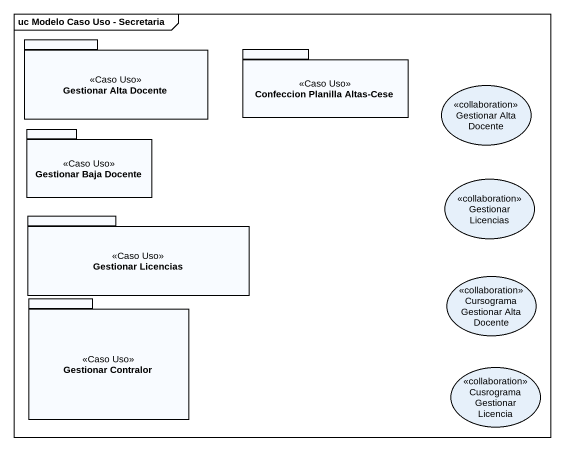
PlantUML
@startuml
mainframe uc Modelo Caso Uso - Secretaria
package "Gestionar Alta Docente" as Gestionar_Alta_Docente <<Caso Uso>> {
}
package "Confeccion Planilla Altas-Cese" as Confeccion_Planilla_Altas <<Caso Uso>> {
}
usecase "Gestionar Alta Docente" as Gestionar_Alta_Docente_2 <<collaboration>>
package "Gestionar Baja Docente" as Gestionar_Baja_Docente <<Caso Uso>> {
}
usecase "Gestionar Licencias" as Gestionar_Licencias <<collaboration>>
package "Gestionar Licencias" as Gestionar_Licencias_2 <<Caso Uso>> {
}
usecase "Cursograma Gestionar Alta Docente" as Cursograma_Gestionar_Alta <<collaboration>>
package "Gestionar Contralor" as Gestionar_Contralor <<Caso Uso>> {
}
usecase "Cusrograma Gestionar Licencia" as Cusrograma_Gestionar <<collaboration>>
@enduml
